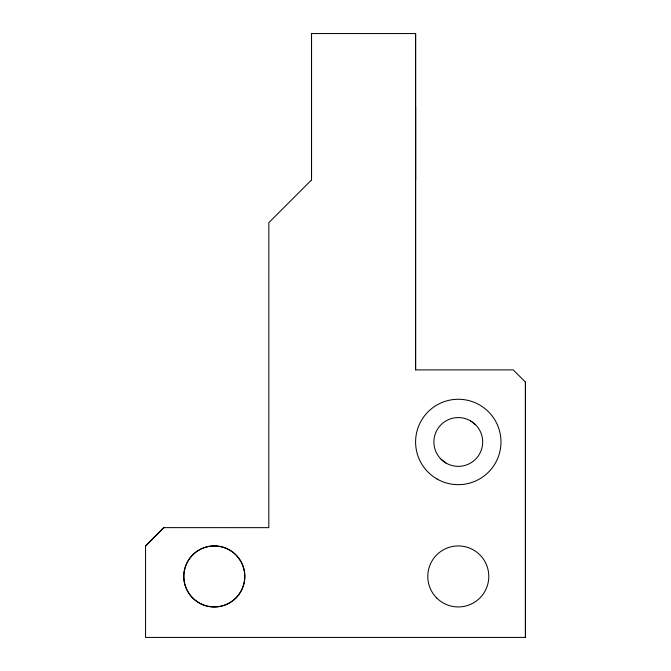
<?xml version="1.0" encoding="UTF-8"?>
<svg xmlns="http://www.w3.org/2000/svg" width="671" height="671" viewBox="0 0 671 671"><rect width="100%" height="100%" fill="white"/><g stroke="black" fill="none" stroke-linecap="round" stroke-linejoin="round"><path stroke-width="1.01" d="M525.443 637.425L145.557 637.425L145.557 545.926L163.833 527.624L268.811 527.658L268.836 222.646L311.537 179.945L311.537 33.55L415.601 33.558L415.601 369.889L513.214 369.88L525.418 382.084L525.418 637.45L525.418 382.084M415.601 369.88L415.601 33.558M163.867 527.649L145.573 545.942L163.833 527.624M470.488 420.834L475.538 424.709M441.032 459.216L446.089 463.091A24.399 24.399 0 0 0 482.684 441.963A24.399 24.399 0 0 0 446.089 420.834A24.399 24.399 0 0 0 446.089 463.091M415.592 106.764L415.609 179.945M311.512 33.567L311.512 179.962M436.72 598.004A30.497 30.497 0 0 0 487.75 584.332A30.497 30.497 0 0 0 450.392 546.974A30.497 30.497 0 0 0 436.72 598.004M192.728 598.004A30.497 30.497 0 0 0 243.758 584.332A30.497 30.497 0 0 0 206.408 546.982A30.497 30.497 0 0 0 192.728 598.004A30.497 30.497 0 0 0 243.758 584.332A30.497 30.497 0 0 0 206.4 546.974A30.497 30.497 0 0 0 192.736 598.004M436.938 478.943A42.701 42.701 0 0 0 500.985 441.963A42.701 42.701 0 0 0 436.938 404.982A42.701 42.701 0 0 0 436.938 478.943"/></g></svg>
